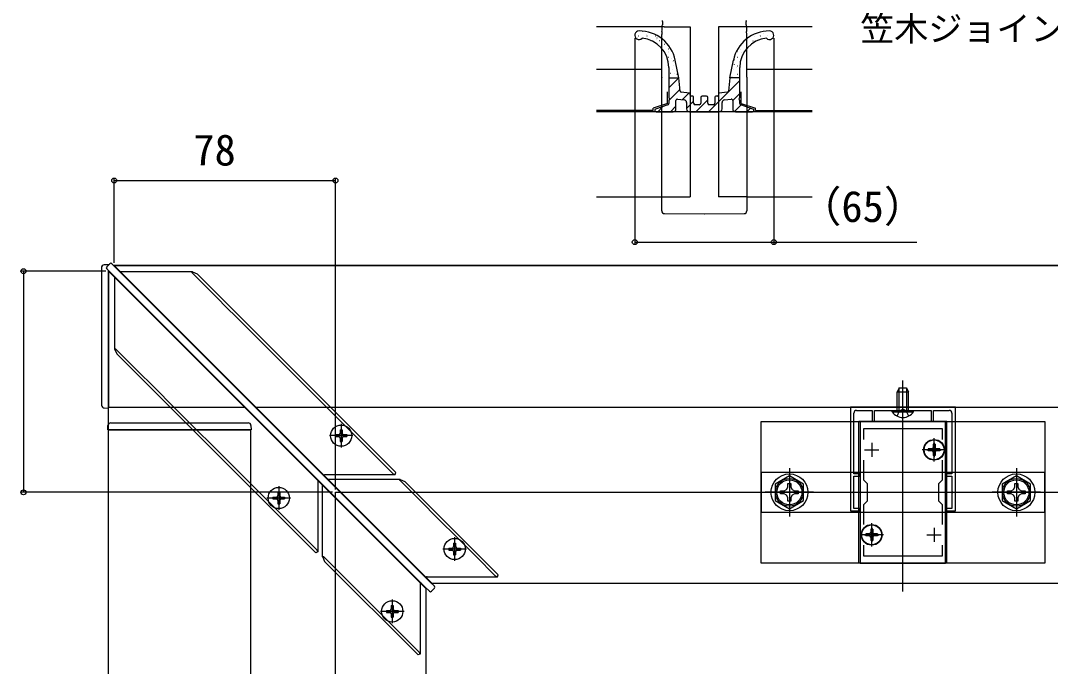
# Model space of a CAD drawing. Units: millimetres, scale not verified. Extents: x -875 to 875, y -1300 to 1292.
# Drawn here: x -31 to 332, y 461.9 to 689.7 of the extents above; entities that cross this region are included whole.
import ezdxf
from ezdxf.enums import TextEntityAlignment as Align

# ---------------------------------------------------------------- set-up
doc = ezdxf.new("R2010")
doc.units = ezdxf.units.MM
doc.header["$LTSCALE"] = 8
for name, color, linetype in [('0-1_USER1', 3, 'Continuous'), ('0-2_YKK_11', 7, 'Continuous'), ('0-3_YKK_12', 2, 'Continuous'), ('0-4_YKK_13', 4, 'Continuous'), ('0-5_YKK_D', 6, 'Continuous'), ('0-7_YSS_K', 3, 'Continuous')]:
    doc.layers.add(name, color=color, linetype=linetype)
doc.styles.add('ＭＳ ゴシック', font='')
doc.styles.get('ＭＳ ゴシック').set_extended_font_data('MS Gothic')

msp = doc.modelspace()

# ---------------------------------------------------------------- linework, layer by layer
at = {"layer": '0-2_YKK_11'}
for p, q in [((266.5, 538.3), (271.5, 538.3)), ((269, 540.8), (269, 535.8)), ((288.5, 538.3), (293.5, 538.3)), ((291, 540.8), (291, 535.8)), ((266.5, 508.3), (271.5, 508.3)), ((269, 510.8), (269, 505.8)), ((288.5, 508.3), (293.5, 508.3)), ((291, 510.8), (291, 505.8))]:
    msp.add_line(p, q, dxfattribs=at)
for points in [[(298.5, 553.3), (261.5, 553.3), (261.5, 516.8), (264.7, 516.8), (264.7, 517.6), (262.7, 517.6), (262.7, 522.842), (262.58, 523.025), (262.58, 523.575), (262.7, 523.758), (262.7, 529), (264.7, 529), (264.7, 529.8), (262.7, 529.8), (262.7, 551.2)], [(263.7, 552.2), (269.2, 552.2), (269.2, 548.3), (270, 548.3), (270, 552.2), (279.542, 552.2), (279.725, 552.32), (280.275, 552.32), (280.458, 552.2), (290, 552.2), (290, 548.3), (290.8, 548.3), (290.8, 552.2), (296.3, 552.2)], [(297.3, 551.2), (297.3, 529.8), (295.3, 529.8), (295.3, 529), (297.3, 529), (297.3, 523.758), (297.42, 523.575), (297.42, 523.025), (297.3, 522.842), (297.3, 517.6), (295.3, 517.6), (295.3, 516.8), (298.5, 516.8), (298.5, 553.3)], [(266.2, 541.933), (266.2, 545.8), (293.8, 545.8), (293.8, 541.933)], [(266.2, 511.933), (266.2, 519), (267.5, 520.3), (267.5, 526.3), (266.2, 527.6), (266.2, 534.667)], [(293.8, 534.667), (293.8, 527.6), (292.5, 526.3), (292.5, 520.3), (293.8, 519), (293.8, 511.933)], [(293.8, 504.667), (293.8, 500.8), (266.2, 500.8), (266.2, 504.667)]]:
    msp.add_lwpolyline(points, dxfattribs=at)
msp.add_lwpolyline([(265, 548.3), (265, 498.3), (295, 498.3), (295, 548.3)], close=True, dxfattribs=at)
for centre, start, end in [((263.7, 551.2), 90.00001, 179.99999), ((296.3, 551.2), 0.00001, 89.99999)]:
    msp.add_arc(centre, 1, start, end, dxfattribs=at)
at = {"layer": '0-3_YKK_12'}
for p, q in [((195.911, 687.555), (172, 687.555)), ((195.911, 687.555), (205, 687.555)), ((205, 687.555), (205, 627.555)), ((215, 687.555), (215, 627.555)), ((224.089, 687.555), (215, 687.555)), ((248, 687.555), (224.089, 687.555)), ((172, 672.555), (195.116, 672.555)), ((224.884, 672.555), (248, 672.555)), ((172, 627.555), (195, 627.555)), ((195, 627.555), (205, 627.555)), ((225, 627.555), (215, 627.555)), ((225, 627.555), (248, 627.555)), ((2, 603.3), (114, 491.3)), ((0, 108.3), (0, 601.3)), ((0, 601.3), (112, 489.3)), ((280, 488.3), (280, 558.3)), ((112, 108.3), (112, 489.3))]:
    msp.add_line(p, q, dxfattribs=at)
for points in [[(51.768, 553.3), (475, 553.3), (475, 603.3), (1.768, 603.3)], [(2, 603.3), (465, 603.3), (477.5, 603.3)], [(0, 601.532), (0, 553.3), (48.232, 553.3)], [(114, 491.3), (465, 491.3), (477.5, 491.3)]]:
    msp.add_lwpolyline(points, dxfattribs=at)
msp.add_lwpolyline([(0, 545.3), (50, 545.3), (50, 128.3), (0, 128.3)], close=True, dxfattribs=at)
at = {"layer": '0-4_YKK_13'}
for p, q in [((195.282, 689.39), (195.212, 688.247)), ((224.788, 688.247), (224.718, 689.39)), ((186.491, 683.601), (186.501, 683.605)), ((186.743, 684.355), (186.793, 684.355)), ((188.168, 685.73), (188.218, 685.73)), ((189.611, 684.706), (189.621, 684.71)), ((189.783, 684.355), (189.833, 684.355)), ((191.208, 682.74), (191.258, 682.74)), ((192.823, 684.355), (192.873, 684.355)), ((193.001, 683.065), (193.01, 683.069)), ((193.292, 683.589), (193.375, 683.644)), ((194.248, 682.74), (194.298, 682.74)), ((195.07, 685.925), (195, 684.778)), ((195, 669.784), (195, 684.778)), ((224.648, 682.74), (224.698, 682.74)), ((225, 684.778), (224.93, 685.925)), ((224.948, 683.015), (224.957, 683.018)), ((225, 669.784), (225, 684.778)), ((227.178, 682.511), (227.261, 682.566)), ((227.688, 682.74), (227.738, 682.74)), ((227.691, 683.986), (227.7, 683.99)), ((229.303, 684.355), (229.353, 684.355)), ((229.867, 684.291), (229.95, 684.346)), ((230.728, 685.73), (230.778, 685.73)), ((230.811, 685.091), (230.821, 685.094)), ((232.343, 684.355), (232.393, 684.355)), ((233.768, 685.73), (233.818, 685.73)), ((195.863, 681.365), (195.913, 681.365)), ((196.767, 681.558), (196.776, 681.562)), ((197.288, 679.75), (197.338, 679.75)), ((197.366, 678.929), (197.375, 678.933)), ((222.804, 679.415), (222.813, 679.418)), ((223.223, 681.365), (223.273, 681.365)), ((224.648, 679.75), (224.698, 679.75)), ((226.263, 681.365), (226.313, 681.365)), ((197.21, 678.347), (197.293, 678.402)), ((197.288, 676.76), (197.338, 676.76)), ((198.342, 676.434), (198.351, 676.437)), ((198.903, 678.375), (198.904, 678.375)), ((198.903, 675.385), (198.953, 675.385)), ((199.015, 675.624), (199.098, 675.679)), ((201.011, 669.555), (199.74, 675.76)), ((218.989, 669.555), (220.26, 675.76)), ((220.183, 675.385), (220.233, 675.385)), ((220.66, 675.814), (220.669, 675.818)), ((221.49, 678.747), (221.574, 678.802)), ((221.608, 676.76), (221.658, 676.76)), ((223.223, 678.375), (223.273, 678.375)), ((198.903, 672.395), (198.953, 672.395)), ((198.988, 673.822), (198.997, 673.825)), ((220.183, 672.395), (220.233, 672.395)), ((220.606, 674.243), (220.689, 674.299)), ((221.258, 673.185), (221.268, 673.189)), ((221.608, 673.77), (221.658, 673.77)), ((195, 669.784), (195, 669.697)), ((195, 669.695), (195, 669.697)), ((195, 669.525), (195, 669.695)), ((195, 622.608), (195, 669.525)), ((197.5, 669.555), (201.011, 669.555)), ((197.5, 665.981), (201.016, 669.497)), ((198.13, 671.12), (198.214, 671.176)), ((199.586, 671.193), (199.596, 671.196)), ((200.328, 670.78), (200.378, 670.78)), ((201.461, 664.861), (201.011, 669.555)), ((211.524, 657.555), (222.5, 668.53)), ((218.989, 669.555), (218.539, 664.861)), ((218.985, 669.505), (219.034, 669.555)), ((222.5, 669.555), (218.989, 669.555)), ((219.114, 669.585), (219.124, 669.589)), ((219.722, 669.74), (219.805, 669.795)), ((221.608, 670.78), (221.658, 670.78)), ((222.234, 670.69), (222.244, 670.693)), ((225, 669.784), (225, 669.697)), ((225, 669.697), (225, 669.695)), ((225, 669.695), (225, 669.525)), ((225, 669.525), (225, 622.608)), ((197, 660.417), (197, 664.555)), ((197.5, 661.491), (201.409, 665.4)), ((204.734, 664.085), (201.902, 664.412)), ((218.098, 664.412), (215.266, 664.085)), ((223, 660.417), (223, 664.555)), ((197.5, 661.535), (197.5, 660.417)), ((200, 658.555), (200, 661.536)), ((200.555, 662.033), (202.86, 661.777)), ((202.335, 661.835), (204.6, 664.101)), ((203.75, 658.761), (206.25, 661.261)), ((203.75, 660.783), (203.75, 658.555)), ((205, 663.355), (205, 663.787)), ((205.95, 663.055), (205.3, 663.055)), ((206.25, 660.555), (206.25, 662.755)), ((207.034, 657.555), (211.25, 661.771)), ((208.75, 662.555), (208.75, 660.555)), ((210.75, 663.055), (209.25, 663.055)), ((211.25, 660.555), (211.25, 662.555)), ((213.75, 662.755), (213.75, 660.555)), ((214.7, 663.055), (214.05, 663.055)), ((215, 663.787), (215, 663.355)), ((216.25, 658.555), (216.25, 660.783)), ((217.14, 661.777), (219.445, 662.033)), ((220, 661.54), (222.5, 664.04)), ((220, 661.536), (220, 658.555)), ((222.5, 660.417), (222.5, 661.535)), ((192, 658.055), (172, 658.055)), ((197, 660.417), (192, 658.779)), ((192, 658.055), (192, 658.779)), ((197.156, 659.942), (192.844, 658.53)), ((193, 657.555), (199, 657.555)), ((193.564, 657.555), (195.364, 659.355)), ((198.054, 657.555), (200, 659.501)), ((204.75, 657.555), (215.25, 657.555)), ((208.25, 660.055), (206.75, 660.055)), ((213.25, 660.055), (211.75, 660.055)), ((220.592, 657.642), (222.88, 659.93)), ((221, 657.555), (227, 657.555)), ((227.156, 658.53), (222.844, 659.942)), ((223, 660.417), (228, 658.779)), ((224.995, 657.555), (226.262, 658.822)), ((228, 658.055), (228, 658.779)), ((228, 658.055), (248, 658.055)), ((195.996, 621.608), (209.963, 621.551)), ((209.952, 621.564), (210.048, 621.564)), ((210.037, 621.551), (224.004, 621.608)), ((-0.646, 602.886), (0.414, 603.946)), ((1.121, 603.946), (2.886, 602.182)), ((-2.5, 602.506), (-2.5, 554.094)), ((1.118, 600.414), (-0.646, 602.179)), ((0, 553.599), (0, 601.532)), ((111.521, 490.011), (1.118, 600.414)), ((2.886, 602.182), (113.289, 491.779)), ((29.484, 601.1), (3.968, 601.1)), ((29.579, 601.061), (29.484, 601.1)), ((29.579, 601.061), (31.191, 600.393)), ((101.325, 530.259), (31.191, 600.393)), ((2.239, 573.721), (2.907, 572.109)), ((73.041, 501.975), (2.907, 572.109)), ((280, 547.2), (280, 562.7)), ((278.7, 560.2), (278, 558.8)), ((278.654, 552.2), (278.654, 560.109)), ((278.7, 560.2), (281.3, 560.2)), ((281.3, 560.2), (282, 558.8)), ((281.346, 552.2), (281.346, 560.109)), ((282, 552.2), (282, 558.8)), ((-1.561, 553.095), (0, 553)), ((0, 553), (0, 553.599)), ((276.25, 551.691), (276.25, 552.2)), ((276.25, 552.2), (283.75, 552.2)), ((295.5, 548.3), (264.5, 548.3)), ((295.5, 498.3), (295.5, 548.3)), ((49.701, 545.3), (0.299, 545.3)), ((0.794, 547.8), (49.206, 547.8)), ((50.3, 545.3), (49.701, 545.3)), ((50.205, 546.861), (50.3, 545.3)), ((81.65, 545.35), (82.35, 545.35)), ((81.65, 545.35), (81.65, 544.15)), ((82, 547.45), (82, 539.15)), ((82.35, 545.35), (82.35, 544.15)), ((86.15, 543.3), (77.85, 543.3)), ((79.95, 543.65), (79.95, 542.95)), ((79.95, 543.65), (81.15, 543.65)), ((79.95, 542.95), (81.15, 542.95)), ((81.65, 542.45), (81.65, 541.25)), ((81.65, 541.25), (82.35, 541.25)), ((82.35, 542.45), (82.35, 541.25)), ((82.85, 543.65), (84.05, 543.65)), ((82.85, 542.95), (84.05, 542.95)), ((84.05, 543.65), (84.05, 542.95)), ((291, 534.15), (291, 542.45)), ((295.15, 538.3), (286.85, 538.3)), ((288.95, 538.65), (288.95, 537.95)), ((290.15, 538.65), (288.95, 538.65)), ((290.15, 537.95), (288.95, 537.95)), ((291.35, 540.35), (290.65, 540.35)), ((290.65, 540.35), (290.65, 539.15)), ((290.65, 537.45), (290.65, 536.25)), ((291.35, 540.35), (291.35, 539.15)), ((291.35, 537.45), (291.35, 536.25)), ((293.05, 538.65), (291.85, 538.65)), ((293.05, 537.95), (291.85, 537.95)), ((293.05, 538.65), (293.05, 537.95)), ((291.35, 536.25), (290.65, 536.25)), ((101.043, 529.567), (101.325, 530.259)), ((240, 531.8), (240, 514.8)), ((320, 531.8), (320, 514.8)), ((73.751, 527.057), (73.751, 502.265)), ((76.243, 529.549), (101.035, 529.549)), ((102.735, 527.85), (77.218, 527.85)), ((102.846, 527.804), (104.445, 527.14)), ((137.377, 494.207), (104.445, 527.14)), ((239.477, 525.154), (239.499, 526.4)), ((319.477, 525.154), (319.499, 526.4)), ((59.65, 523.35), (60.35, 523.35)), ((59.65, 523.35), (59.65, 522.15)), ((60, 525.45), (60, 517.15)), ((60.35, 523.35), (60.35, 522.15)), ((75.45, 500.565), (75.45, 526.082)), ((248.5, 523.3), (231.5, 523.3)), ((328.5, 523.3), (311.5, 523.3)), ((64.15, 521.3), (55.85, 521.3)), ((57.95, 521.65), (57.95, 520.95)), ((57.95, 521.65), (59.15, 521.65)), ((57.95, 520.95), (59.15, 520.95)), ((59.65, 520.45), (59.65, 519.25)), ((59.65, 519.25), (60.35, 519.25)), ((60.35, 520.45), (60.35, 519.25)), ((60.85, 521.65), (62.05, 521.65)), ((60.85, 520.95), (62.05, 520.95)), ((62.05, 521.65), (62.05, 520.95)), ((269, 504.15), (269, 512.45)), ((273.15, 508.3), (264.85, 508.3)), ((266.95, 508.65), (266.95, 507.95)), ((268.15, 508.65), (266.95, 508.65)), ((269.35, 510.35), (268.65, 510.35)), ((268.65, 510.35), (268.65, 509.15)), ((269.35, 510.35), (269.35, 509.15)), ((271.05, 508.65), (269.85, 508.65)), ((271.05, 508.65), (271.05, 507.95)), ((121.65, 505.35), (122.35, 505.35)), ((121.65, 505.35), (121.65, 504.15)), ((122, 507.45), (122, 499.15)), ((122.35, 505.35), (122.35, 504.15)), ((268.15, 507.95), (266.95, 507.95)), ((268.65, 507.45), (268.65, 506.25)), ((269.35, 506.25), (268.65, 506.25)), ((269.35, 507.45), (269.35, 506.25)), ((271.05, 507.95), (269.85, 507.95)), ((73.733, 502.257), (73.041, 501.975)), ((126.15, 503.3), (117.85, 503.3)), ((119.95, 503.65), (119.95, 502.95)), ((119.95, 503.65), (121.15, 503.65)), ((119.95, 502.95), (121.15, 502.95)), ((121.65, 502.45), (121.65, 501.25)), ((121.65, 501.25), (122.35, 501.25)), ((122.35, 502.45), (122.35, 501.25)), ((122.85, 503.65), (124.05, 503.65)), ((122.85, 502.95), (124.05, 502.95)), ((124.05, 503.65), (124.05, 502.95)), ((75.496, 500.454), (76.16, 498.855)), ((137.091, 493.517), (137.377, 494.207)), ((113.289, 491.779), (114.914, 490.154)), ((113.146, 488.386), (111.521, 490.011)), ((114.914, 489.446), (113.854, 488.386)), ((99.65, 483.35), (100.35, 483.35)), ((99.65, 483.35), (99.65, 482.15)), ((100, 485.45), (100, 477.15)), ((100.35, 483.35), (100.35, 482.15)), ((104.15, 481.3), (95.85, 481.3)), ((97.95, 481.65), (97.95, 480.95)), ((97.95, 481.65), (99.15, 481.65)), ((97.95, 480.95), (99.15, 480.95)), ((99.65, 480.45), (99.65, 479.25)), ((99.65, 479.25), (100.35, 479.25)), ((100.35, 480.45), (100.35, 479.25)), ((100.85, 481.65), (102.05, 481.65)), ((100.85, 480.95), (102.05, 480.95)), ((102.05, 481.65), (102.05, 480.95))]:
    msp.add_line(p, q, dxfattribs=at)
for points in [[(195.282, 689.39), (195.297, 689.64), (195.302, 689.723)], [(224.698, 689.723), (224.703, 689.64), (224.718, 689.39)], [(195.07, 685.925), (195.098, 686.377), (195.125, 686.82), (195.151, 687.238), (195.174, 687.619), (195.194, 687.948), (195.21, 688.217), (195.212, 688.247)], [(224.788, 688.247), (224.79, 688.217), (224.806, 687.948), (224.826, 687.619), (224.849, 687.238), (224.875, 686.82), (224.902, 686.377), (224.93, 685.925)], [(197.5, 673.174), (197.5, 669.555), (197.5, 662.574)], [(222.5, 662.574), (222.5, 669.555), (222.5, 673.174)], [(0, 603.532), (0, 603.6), (-1.09, 603.533), (-1.561, 603.505)], [(2.239, 573.721), (2.2, 573.816), (2.2, 599.332)], [(29.606, 600.599), (29.511, 600.712), (29.463, 600.805), (29.447, 600.881), (29.458, 600.948), (29.5, 601.011), (29.579, 601.061)], [(29.606, 600.599), (34.092, 596.108), (38.142, 592.055), (41.754, 588.439), (44.93, 585.26), (48.06, 582.127), (52.018, 578.165), (57.914, 572.263), (63.413, 566.759), (69.266, 560.901), (75.552, 554.608), (81.558, 548.597), (87.857, 542.291), (94.092, 536.05), (100.123, 530.013)], [(2.701, 573.694), (2.588, 573.789), (2.495, 573.837), (2.419, 573.853), (2.352, 573.842), (2.289, 573.8), (2.239, 573.721)], [(2.701, 573.694), (7.192, 569.208), (11.245, 565.158), (14.861, 561.546), (18.04, 558.37), (21.173, 555.24), (25.135, 551.282), (31.037, 545.386), (36.541, 539.887), (42.399, 534.034), (48.692, 527.748), (54.703, 521.742), (61.009, 515.443), (67.25, 509.208), (73.287, 503.177)], [(278, 552.2), (278, 558.8), (282, 558.8)], [(276.25, 551.691), (283.75, 551.691), (283.75, 552.2)], [(277.95, 550.191), (278.855, 552.046), (280, 552.655)], [(282.05, 550.191), (281.145, 552.046), (280, 552.655)], [(295.5, 498.3), (264.5, 498.3), (264.5, 548.3)], [(0.299, 545.3), (-0.3, 545.3), (-0.205, 546.861)], [(102.877, 527.312), (102.778, 527.431), (102.728, 527.528), (102.712, 527.608), (102.722, 527.68), (102.765, 527.748), (102.846, 527.804)], [(102.877, 527.312), (109.679, 520.503), (116.299, 513.877), (122.953, 507.217), (129.658, 500.505), (136.212, 493.946)], [(239.499, 526.4), (240.501, 526.4), (240.523, 525.154)], [(319.499, 526.4), (320.501, 526.4), (320.523, 525.154)], [(238.146, 522.777), (236.9, 522.799), (236.9, 523.801), (238.146, 523.823)], [(238.146, 523.823), (239.015, 524.285), (239.477, 525.154)], [(239.477, 521.446), (239.015, 522.315), (238.146, 522.777)], [(240.523, 525.154), (240.985, 524.285), (241.854, 523.823)], [(241.854, 522.777), (240.985, 522.315), (240.523, 521.446)], [(241.854, 523.823), (243.1, 523.801), (243.1, 522.799), (241.854, 522.777)], [(318.146, 522.777), (316.9, 522.799), (316.9, 523.801), (318.146, 523.823)], [(318.146, 523.823), (319.015, 524.285), (319.477, 525.154)], [(319.477, 521.446), (319.015, 522.315), (318.146, 522.777)], [(320.523, 525.154), (320.985, 524.285), (321.854, 523.823)], [(321.854, 522.777), (320.985, 522.315), (320.523, 521.446)], [(321.854, 523.823), (323.1, 523.801), (323.1, 522.799), (321.854, 522.777)], [(240.523, 521.446), (240.501, 520.2), (239.499, 520.2), (239.477, 521.446)], [(320.523, 521.446), (320.501, 520.2), (319.499, 520.2), (319.477, 521.446)], [(75.988, 500.423), (75.869, 500.522), (75.772, 500.572), (75.692, 500.588), (75.62, 500.578), (75.552, 500.535), (75.496, 500.454)], [(75.988, 500.423), (82.797, 493.621), (89.423, 487.001), (96.083, 480.347), (102.795, 473.642), (109.354, 467.088)], [(109.783, 466.209), (109.093, 465.923), (76.16, 498.855)], [(109.8, 491.008), (109.8, 466.216), (109.783, 466.209)], [(112.292, 493.5), (137.084, 493.5), (137.091, 493.517)]]:
    msp.add_lwpolyline(points, dxfattribs=at)
for points in [[(330, 548.3), (330, 498.3), (230, 498.3), (230, 548.3)], [(230, 516.3), (330, 516.3), (330, 530.3), (230, 530.3)], [(245, 526.187), (240, 529.074), (235, 526.187), (235, 520.413), (240, 517.526), (245, 520.413)], [(325, 526.187), (320, 529.074), (315, 526.187), (315, 520.413), (320, 517.526), (325, 520.413)]]:
    msp.add_lwpolyline(points, close=True, dxfattribs=at)
for centre, radius in [((82, 543.3), 3.75), ((291, 538.3), 3.65), ((291, 538.3), 3.5), ((240, 523.3), 6.5), ((240, 523.3), 4.907), ((240, 523.3), 4.432), ((320, 523.3), 6.5), ((320, 523.3), 4.907), ((320, 523.3), 4.432), ((60, 521.3), 3.75), ((269, 508.3), 3.65), ((269, 508.3), 3.5), ((122, 503.3), 3.75), ((100, 481.3), 3.75)]:
    msp.add_circle(centre, radius, dxfattribs=at)
for centre, radius, start, end in [((187, 684.555), 1.5, 90, 315.33998), ((187.11, 673.16), 12.895, 11.63289, 90.48953), ((187.114, 673.158), 10.386, 0.08527, 84.73769), ((232.89, 673.16), 12.895, 89.51047, 168.36711), ((232.886, 673.158), 10.386, 95.26231, 179.91473), ((233, 684.555), 1.5, 224.66002, 90), ((201.959, 664.908), 0.5, 185.48532, 263.42801), ((218.041, 664.908), 0.5, 276.57199, 354.51468), ((197.8, 662.574), 0.3, 180, 240), ((197.8, 661.535), 0.3, 120, 180), ((197.5, 662.055), 0.3, 300, 60), ((200.5, 661.536), 0.5, 83.65981, 180), ((202.75, 660.783), 1, 0, 83.65981), ((204.7, 663.787), 0.3, 0, 83.42801), ((205.3, 663.355), 0.3, 180, 270), ((205.95, 662.755), 0.3, 0, 90), ((209.25, 662.555), 0.5, 90, 180), ((210.75, 662.555), 0.5, 0, 90), ((214.05, 662.755), 0.3, 90, 180), ((214.7, 663.355), 0.3, 270, 360), ((215.3, 663.787), 0.3, 96.57199, 180), ((217.25, 660.783), 1, 96.34019, 180), ((219.5, 661.536), 0.5, 0, 96.34019), ((222.5, 662.055), 0.3, 120, 240), ((222.2, 662.574), 0.3, 300, 0), ((222.2, 661.535), 0.3, 0, 60), ((193, 658.055), 0.5, 108.13494, 270), ((197, 660.417), 0.5, 288.13494, 0), ((199, 658.555), 1, 270, 0), ((204.75, 658.555), 1, 180, 270), ((206.75, 660.555), 0.5, 180, 270), ((208.25, 660.555), 0.5, 270, 0), ((211.75, 660.555), 0.5, 180, 270), ((213.25, 660.555), 0.5, 270, 0), ((215.25, 658.555), 1, 270, 0), ((221, 658.555), 1, 180, 270), ((223, 660.417), 0.5, 180, 251.86506), ((227, 658.055), 0.5, 270, 71.86506), ((196, 622.608), 1, 180, 269.76681), ((224, 622.608), 1, 270.23319, 0), ((-1.5, 602.506), 1, 93.5, 180), ((-0.293, 602.532), 0.5, 135, 225), ((0.768, 603.593), 0.5, 45, 135), ((-1.5, 554.094), 1, 180, 229.2122), ((-1.5, 554.094), 1, 229.2122, 266.5), ((280, 554.227), 4.527, 214.06671, 325.93329), ((0.794, 546.8), 1, 90, 176.5), ((49.206, 546.8), 1, 3.5, 90), ((81.15, 544.15), 0.5, 270, 0), ((81.15, 542.45), 0.5, 0, 90), ((82.85, 544.15), 0.5, 180, 270), ((82.85, 542.45), 0.5, 90, 180), ((290.15, 539.15), 0.5, 270, 0), ((290.15, 537.45), 0.5, 0, 90), ((291.85, 539.15), 0.5, 180, 270), ((291.85, 537.45), 0.5, 90, 180), ((101.307, 531.281), 1.734, 226.96533, 261.25273), ((74.05, 527.058), 0.3, 45.07555, 180.06096), ((76.242, 529.25), 0.3, 89.93904, 224.92445), ((59.15, 522.15), 0.5, 270, 0), ((59.15, 520.45), 0.5, 0, 90), ((60.85, 522.15), 0.5, 180, 270), ((60.85, 520.45), 0.5, 90, 180), ((268.15, 509.15), 0.5, 270, 0), ((269.85, 509.15), 0.5, 180, 270), ((268.15, 507.45), 0.5, 0, 90), ((269.85, 507.45), 0.5, 90, 180), ((72.019, 501.993), 1.734, 8.74727, 43.03467), ((121.15, 504.15), 0.5, 270, 0), ((121.15, 502.45), 0.5, 0, 90), ((122.85, 504.15), 0.5, 180, 270), ((122.85, 502.45), 0.5, 90, 180), ((137.346, 495.157), 1.66, 226.87009, 261.15791), ((110.1, 491.008), 0.3, 45, 180), ((112.292, 493.2), 0.3, 90, 225), ((114.561, 489.8), 0.5, 315, 45), ((113.5, 488.739), 0.5, 225, 315), ((99.15, 482.15), 0.5, 270, 0), ((99.15, 480.45), 0.5, 0, 90), ((100.85, 482.15), 0.5, 180, 270), ((100.85, 480.45), 0.5, 90, 180), ((108.143, 465.954), 1.66, 8.84209, 43.12991)]:
    msp.add_arc(centre, radius, start, end, dxfattribs=at)
for centre, major_axis, ratio, start_param, end_param in [((101.242, 530.049), (0.207, 0.5), 0.00632, 3.1389747, 3.4071247), ((103.942, 527.35), (1.207, -0.5), 0.001084, 2.7087166, 3.1442106), ((73.251, 502.058), (0.5, 0.207), 0.00632, 6.0176533, 6.2858033), ((75.95, 499.358), (-0.5, 1.207), 0.001084, 6.2805673, 6.7160613)]:
    msp.add_ellipse(centre, major_axis=major_axis, ratio=ratio, start_param=start_param, end_param=end_param, dxfattribs=at)
at = {"layer": '0-5_YKK_D'}
for p, q in [((185.5, 683.555), (185.5, 610.579)), ((234.5, 683.555), (234.5, 610.579)), ((2, 604.3), (2, 634.3)), ((2, 633.3), (80, 633.3)), ((80, 524.3), (80, 634.3)), ((-1, 601.3), (-31, 601.3)), ((-30, 601.3), (-30, 523.3)), ((79, 523.3), (-31, 523.3))]:
    msp.add_line(p, q, dxfattribs=at)
msp.add_lwpolyline([(185.5, 611.579), (234.5, 611.579), (284.952, 611.579)], dxfattribs=at)
for centre in [(2, 633.3), (80, 633.3), (185.5, 611.579), (234.5, 611.579), (-30, 601.3), (-30, 523.3)]:
    msp.add_circle(centre, 0.875, dxfattribs=at)
at = {"layer": '0-7_YSS_K'}
for p, q in [((248, 657.555), (172, 657.555)), ((205, 657.555), (215, 657.555)), ((80, -39.7), (80, 523.3)), ((80, 523.3), (533, 523.3))]:
    msp.add_line(p, q, dxfattribs=at)

# ---------------------------------------------------------------- texts
at = {"layer": '0-1_USER1', "style": 'ＭＳ ゴシック'}
msp.add_text('笠木ジョイント部', height=8.798, dxfattribs=at).set_placement((264.977, 679.868), align=Align.BOTTOM_LEFT)
at = {"layer": '0-5_YKK_D', "style": 'ＭＳ ゴシック'}
for s, p in [('78', (29.878, 635.3)), ('（65）', (243.322, 615.369))]:
    msp.add_text(s, height=11, dxfattribs=at).set_placement(p, align=Align.BOTTOM_LEFT)

doc.saveas('drawing.dxf')
